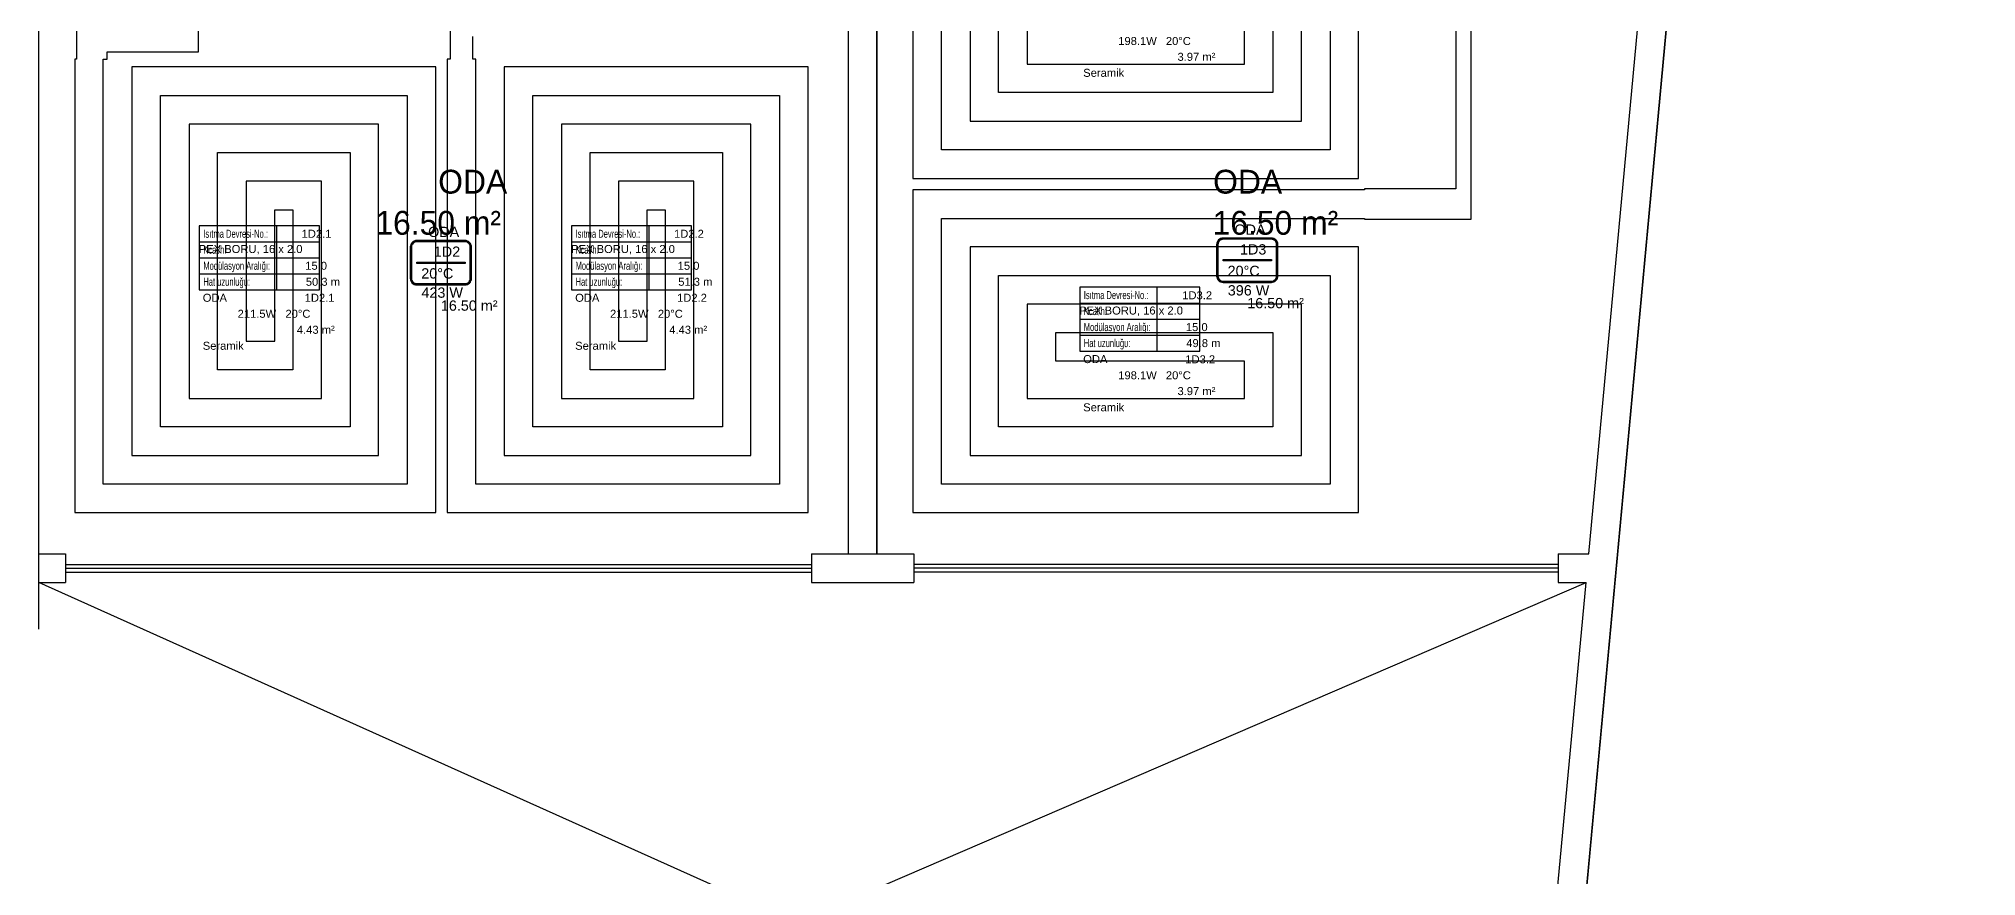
# Model space of a CAD drawing. Header units: centimetres. Extents: x 247996 to 315152, y -468471 to -440326.
# Drawn here: x 285826 to 286843, y -445356 to -444916 of the extents above; entities that cross this region are included whole.
import ezdxf
from ezdxf.enums import TextEntityAlignment as Align

# ---------------------------------------------------------------- set-up
doc = ezdxf.new("R2010")
doc.units = ezdxf.units.CM
for name, color, linetype in [('SCOTT-MKDU0', 50, 'Continuous'), ('SCOTT-MTY-ISIKAYBIMAHAL', 2, 'Continuous'), ('SCOTT-MTY-PEX-BORU', 1, 'Continuous'), ('SCOTT-MTY-RADYATÖR', 2, 'Continuous')]:
    doc.layers.add(name, color=color, linetype=linetype)
doc.styles.add('MtXpl_Comic_Sans_MS', font='comic.ttf')
doc.styles.add('MTYCAPLT', font='arial.ttf')

# ---------------------------------------------------------------- blocks, each defined once
blk = doc.blocks.new('MTY-ETIKET')
at = {"layer": 'SCOTT-MTY-RADYATÖR'}
for p, q in [((2.69, 0), (2.69, 8)), ((-7, 6), (8, 6)), ((-7, 4), (8, 4)), ((-7, 2), (8, 2))]:
    blk.add_line(p, q, dxfattribs=at)
blk.add_lwpolyline([(8, 0), (8, 8), (-7, 8), (-7, 0)], close=True, dxfattribs=at)
at = {"layer": 'SCOTT-MTY-RADYATÖR', "style": 'MTYCAPLT', "width": 0.65}
for s, p in [('Isıtma Devresi-No.:', (-6.5, 7)), ('Kcal/h:', (-6.5, 5)), ('Modülasyon Aralığı:', (-6.5, 3)), ('Hat uzunluğu:', (-6.5, 1))]:
    blk.add_text(s, height=1, rotation=360, dxfattribs=at).set_placement(p, align=Align.MIDDLE_LEFT)
for tag, p in [('NO1_001', (5.8, 6.5)), ('AR_001', (6.25, 2.5)), ('UZ_001', (6.31, 0.51))]:
    blk.add_attdef(tag, p, '', height=1, rotation=360, dxfattribs=at)
at = {"layer": 'SCOTT-MTY-RADYATÖR', "color": 2, "style": 'MTYCAPLT', "width": 0.65}
for tag, p in [('BORU_001', (-7.07, 4.59)), ('YER_001', (2.9, 4.5))]:
    blk.add_attdef(tag, p, '', height=1, dxfattribs=at)
blk = doc.blocks.new('MTY-RADYATOR MAHAL')
at = {"layer": 'SCOTT-MTY-ISIKAYBIMAHAL', "color": 2}
for points in [[(-35.7, 18.4), (-35.7, -18.4, 0.414214), (-28.2, -25.9), (28.2, -25.9, 0.414214), (35.7, -18.4), (35.7, 18.4, 0.414214), (28.2, 25.9), (-28.2, 25.9, 0.414214)], [(-34.2, 18.4), (-34.2, -18.4, 0.414214), (-28.2, -24.4), (28.2, -24.4, 0.414214), (34.2, -18.4), (34.2, 18.4, 0.414214), (28.2, 24.4), (-28.2, 24.4, 0.414214)]]:
    blk.add_lwpolyline(points, format="xyb", close=True, dxfattribs=at)
at = {"layer": 'SCOTT-MTY-ISIKAYBIMAHAL', "color": 4}
for points in [[(-35.2, 18.4), (-35.2, -18.4, 0.414214), (-28.2, -25.4), (28.2, -25.4, 0.414214), (35.2, -18.4), (35.2, 18.4, 0.414214), (28.2, 25.4), (-28.2, 25.4, 0.414214)], [(-34.7, 18.4), (-34.7, -18.4, 0.414214), (-28.2, -24.9), (28.2, -24.9, 0.414214), (34.7, -18.4), (34.7, 18.4, 0.414214), (28.2, 24.9), (-28.2, 24.9, 0.414214)]]:
    blk.add_lwpolyline(points, format="xyb", close=True, dxfattribs=at)
at = {"layer": 'SCOTT-MTY-ISIKAYBIMAHAL', "color": 2}
blk.add_lwpolyline([(-28.2, 0.8), (28.2, 0.8), (28.2, -0.8), (-28.2, -0.8)], close=True, dxfattribs=at)
at = {"layer": 'SCOTT-MTY-ISIKAYBIMAHAL', "color": 1, "style": 'MTYCAPLT', "width": 0.65}
for tag, p in [('MAHAL_001', (-14.9, 29.8)), ('NO_001', (-8.3, 6.7))]:
    blk.add_attdef(tag, p, '', height=12, rotation=360, dxfattribs=at)
at = {"layer": 'SCOTT-MTY-ISIKAYBIMAHAL', "color": 4, "style": 'MTYCAPLT', "width": 0.65}
for tag, p in [('DERECE_001', (-22.8, -18.5)), ('ISIKAYBI_001', (-22.7, -41.1))]:
    blk.add_attdef(tag, p, '', height=12, rotation=360, dxfattribs=at)
blk.add_attdef('ALAN', text='', height=12, rotation=360, dxfattribs=at).set_placement((0, -50), align=Align.MIDDLE_LEFT)

msp = doc.modelspace()

# ---------------------------------------------------------------- linework, layer by layer
at = {"layer": 'SCOTT-MKDU0', "color": 8, "ltscale": 0.03}
for p, q in [((286456, -447327.5), (286843.2, -443160.1)), ((286843.2, -443160.1), (286456, -447327.5)), ((286639.8, -445186.7), (286728.6, -444231)), ((285826.1, -445226.2), (285826.1, -444246)), ((285826.1, -445226.2), (285826.1, -444246)), ((285826.1, -445226.2), (285826.1, -444246)), ((286251.1, -445186.7), (286251.1, -444246)), ((286251.1, -445186.7), (286251.1, -444246)), ((286266.1, -445186.7), (286266.1, -444246)), ((286266.1, -445186.7), (286266.1, -444246)), ((286266.1, -444246), (286266.1, -445186.7)), ((285826.1, -445186.7), (285840.2, -445186.7)), ((285826.1, -445186.7), (285840.2, -445186.7)), ((285840.2, -445186.7), (285840.2, -445201.7)), ((286231.7, -445186.7), (286285.5, -445186.7)), ((286231.7, -445186.7), (286231.7, -445201.7)), ((286266.1, -445186.7), (286285.5, -445186.7)), ((286285.5, -445186.7), (286285.5, -445201.7)), ((286623.8, -445186.7), (286639.8, -445186.7)), ((286623.8, -445186.7), (286623.8, -445201.7)), ((285840.2, -445192.2), (286231.7, -445192.2)), ((285840.2, -445194.2), (286231.7, -445194.2)), ((285840.2, -445196.2), (286231.7, -445196.2)), ((286623.8, -445192.2), (286285.5, -445192.2)), ((286623.8, -445194.2), (286285.5, -445194.2)), ((286623.8, -445196.2), (286285.5, -445196.2)), ((285826.1, -445201.7), (285840.2, -445201.7)), ((285826.1, -445201.7), (285840.2, -445201.7)), ((285826.1, -445551.7), (286638.4, -445201.7)), ((286605.9, -445551.7), (285826.1, -445201.7)), ((286231.7, -445201.7), (286285.5, -445201.7)), ((286605.9, -445551.7), (286638.4, -445201.7)), ((286623.8, -445201.7), (286638.4, -445201.7))]:
    msp.add_line(p, q, dxfattribs=at)
at = {"layer": 'SCOTT-MTY-PEX-BORU'}
for points in [[(286570, -444271), (286570, -444995), (286522, -444995), (286522, -444995.5), (286519, -444995.5), (286285, -444995.5), (286285, -445165), (286519, -445165), (286519, -445025.5), (286315, -445025.5), (286315, -445135), (286489, -445135), (286489, -445055.5), (286345, -445055.5), (286345, -445105), (286459, -445105), (286459, -445085.5), (286360, -445085.5), (286360, -445070.5), (286474, -445070.5), (286474, -445120), (286330, -445120), (286330, -445040.5), (286504, -445040.5), (286504, -445150), (286300, -445150), (286300, -445010.5), (286519, -445010.5), (286522, -445010.5), (286522, -445011), (286578, -445011), (286578, -444255)], [(285846, -444891), (285846, -444927), (285845, -444927), (285845, -444931), (285845, -445165), (286034.5, -445165), (286034.5, -444931), (285875, -444931), (285875, -445135), (286004.5, -445135), (286004.5, -444961), (285905, -444961), (285905, -445105), (285974.5, -445105), (285974.5, -444991), (285935, -444991), (285935, -445075), (285950, -445075), (285950, -445006), (285959.5, -445006), (285959.5, -445090), (285920, -445090), (285920, -444976), (285989.5, -444976), (285989.5, -445120), (285890, -445120), (285890, -444946), (286019.5, -444946), (286019.5, -445150), (285860, -445150), (285860, -444931), (285860, -444927), (285862, -444927), (285862, -444923), (285910, -444923), (285910, -444783)], [(286285, -444820), (286285, -444989.5), (286519, -444989.5), (286519, -444850)], [(286504, -444865), (286504, -444974.5), (286300, -444974.5), (286300, -444835)], [(286315, -444850), (286315, -444959.5), (286489, -444959.5), (286489, -444880)], [(286474, -444895), (286474, -444944.5), (286330, -444944.5), (286330, -444865)], [(286042, -444883), (286042, -444927), (286040.5, -444927), (286040.5, -444931), (286040.5, -445165), (286230, -445165), (286230, -444931), (286070.5, -444931), (286070.5, -445135), (286200, -445135), (286200, -444961), (286100.5, -444961), (286100.5, -445105), (286170, -445105), (286170, -444991), (286130.5, -444991), (286130.5, -445075), (286145.5, -445075), (286145.5, -445006), (286155, -445006), (286155, -445090), (286115.5, -445090), (286115.5, -444976), (286185, -444976), (286185, -445120), (286085.5, -445120), (286085.5, -444946), (286215, -444946), (286215, -445150), (286055.5, -445150), (286055.5, -444931), (286055.5, -444927), (286054, -444927), (286054, -444915)], [(286345, -444880), (286345, -444929.5), (286459, -444929.5), (286459, -444910)]]:
    msp.add_lwpolyline(points, dxfattribs=at)

# ---------------------------------------------------------------- block references
at = {"layer": 'SCOTT-MTY-ISIKAYBIMAHAL'}
ref = msp.add_blockref('MTY-RADYATOR MAHAL', (286037.2, -445033.8), dxfattribs=dict(at, xscale=0.45, yscale=0.45))
ref.add_attrib('DERECE_001', '20%%DC', (286026.9, -445042.1), dxfattribs={"height": 5.4, "rotation": 360, "style": 'MTYCAPLT'})
ref.add_attrib('MAHAL_001', 'ODA', (286030.5, -445020.3), dxfattribs={"height": 5.4, "rotation": 360, "style": 'MTYCAPLT'})
ref.add_attrib('ISIKAYBI_001', '423 W', (286027, -445052.2), dxfattribs={"height": 5.4, "rotation": 360, "style": 'MTYCAPLT'})
ref.add_attrib('NO_001', '1D2', (286033.5, -445030.7), dxfattribs={"height": 5.4, "rotation": 360, "style": 'MTYCAPLT'})
ref.add_attrib('ALAN', '16.50 m²', (286037.2, -445059), dxfattribs={"height": 5.4, "rotation": 360, "style": 'MTYCAPLT'})
ref = msp.add_blockref('MTY-RADYATOR MAHAL', (286460.5, -445032.5), dxfattribs=dict(at, xscale=0.45, yscale=0.45))
ref.add_attrib('DERECE_001', '20%%DC', (286450.2, -445040.8), dxfattribs={"height": 5.4, "rotation": 360, "style": 'MTYCAPLT'})
ref.add_attrib('MAHAL_001', 'ODA', (286453.8, -445019.1), dxfattribs={"height": 5.4, "rotation": 360, "style": 'MTYCAPLT'})
ref.add_attrib('ISIKAYBI_001', '396 W', (286450.3, -445051), dxfattribs={"height": 5.4, "rotation": 360, "style": 'MTYCAPLT'})
ref.add_attrib('NO_001', '1D3', (286456.7, -445029.5), dxfattribs={"height": 5.4, "rotation": 360, "style": 'MTYCAPLT'})
ref.add_attrib('ALAN', '16.50 m²', (286460.5, -445057.7), dxfattribs={"height": 5.4, "rotation": 360, "style": 'MTYCAPLT'})
at = {"layer": 'SCOTT-MTY-PEX-BORU'}
ref = msp.add_blockref('MTY-ETIKET', (286402, -444904.8), dxfattribs=dict(at, xscale=4.2, yscale=4.2))
ref.add_attrib('UZ_001', '46.2 m', (286428.5, -444902.6), dxfattribs={"height": 4.2, "rotation": 360, "style": 'MTYCAPLT'})
ref.add_attrib('AR_001', '15.0', (286428.3, -444894.2), dxfattribs={"height": 4.2, "rotation": 360, "style": 'MTYCAPLT'})
ref.add_attrib('NO1_001', '1D3.3', (286426.4, -444877.5), dxfattribs={"height": 4.2, "rotation": 360, "style": 'MTYCAPLT'})
ref.add_attrib('BORU_001', 'PEX BORU, 16 x 2.0', (286372.3, -444885.5), dxfattribs={"height": 4.2, "style": 'MTYCAPLT'})
ref.add_attrib('MAHAL_001', 'ODA', (286374.4, -444911), dxfattribs={"height": 4.2, "style": 'MTYCAPLT'})
ref.add_attrib('NO_001', '1D3.3', (286428, -444911.1), dxfattribs={"height": 4.2, "style": 'MTYCAPLT'})
ref.add_attrib('DERECE_001', '20°C', (286417.8, -444919.5), dxfattribs={"height": 4.2, "style": 'MTYCAPLT'})
ref.add_attrib('KCAL/H:_001', '198.1W', (286392.8, -444919.5), dxfattribs={"height": 4.2, "style": 'MTYCAPLT'})
ref.add_attrib('ALAN_001', '3.97 m²', (286423.9, -444927.8), dxfattribs={"height": 4.2, "style": 'MTYCAPLT'})
ref.add_attrib('MALZEMECINSI_001', 'Seramik', (286374.4, -444936.2), dxfattribs={"height": 4.2, "style": 'MTYCAPLT'})
ref = msp.add_blockref('MTY-ETIKET', (285939.8, -445048), dxfattribs=dict(at, xscale=4.2, yscale=4.2))
ref.add_attrib('UZ_001', '50.3 m', (285966.3, -445045.9), dxfattribs={"height": 4.2, "rotation": 360, "style": 'MTYCAPLT'})
ref.add_attrib('AR_001', '15.0', (285966, -445037.5), dxfattribs={"height": 4.2, "rotation": 360, "style": 'MTYCAPLT'})
ref.add_attrib('NO1_001', '1D2.1', (285964.1, -445020.7), dxfattribs={"height": 4.2, "rotation": 360, "style": 'MTYCAPLT'})
ref.add_attrib('BORU_001', 'PEX BORU, 16 x 2.0', (285910.1, -445028.7), dxfattribs={"height": 4.2, "style": 'MTYCAPLT'})
ref.add_attrib('MAHAL_001', 'ODA', (285912.2, -445054.3), dxfattribs={"height": 4.2, "style": 'MTYCAPLT'})
ref.add_attrib('NO_001', '1D2.1', (285965.7, -445054.3), dxfattribs={"height": 4.2, "style": 'MTYCAPLT'})
ref.add_attrib('DERECE_001', '20°C', (285955.6, -445062.7), dxfattribs={"height": 4.2, "style": 'MTYCAPLT'})
ref.add_attrib('KCAL/H:_001', '211.5W', (285930.5, -445062.7), dxfattribs={"height": 4.2, "style": 'MTYCAPLT'})
ref.add_attrib('ALAN_001', '4.43 m²', (285961.6, -445071.1), dxfattribs={"height": 4.2, "style": 'MTYCAPLT'})
ref.add_attrib('MALZEMECINSI_001', 'Seramik', (285912.2, -445079.5), dxfattribs={"height": 4.2, "style": 'MTYCAPLT'})
ref = msp.add_blockref('MTY-ETIKET', (286135.2, -445048), dxfattribs=dict(at, xscale=4.2, yscale=4.2))
ref.add_attrib('UZ_001', '51.3 m', (286161.8, -445045.9), dxfattribs={"height": 4.2, "rotation": 360, "style": 'MTYCAPLT'})
ref.add_attrib('AR_001', '15.0', (286161.5, -445037.5), dxfattribs={"height": 4.2, "rotation": 360, "style": 'MTYCAPLT'})
ref.add_attrib('NO1_001', '1D2.2', (286159.6, -445020.7), dxfattribs={"height": 4.2, "rotation": 360, "style": 'MTYCAPLT'})
ref.add_attrib('BORU_001', 'PEX BORU, 16 x 2.0', (286105.6, -445028.7), dxfattribs={"height": 4.2, "style": 'MTYCAPLT'})
ref.add_attrib('MAHAL_001', 'ODA', (286107.7, -445054.3), dxfattribs={"height": 4.2, "style": 'MTYCAPLT'})
ref.add_attrib('NO_001', '1D2.2', (286161.2, -445054.3), dxfattribs={"height": 4.2, "style": 'MTYCAPLT'})
ref.add_attrib('DERECE_001', '20°C', (286151.1, -445062.7), dxfattribs={"height": 4.2, "style": 'MTYCAPLT'})
ref.add_attrib('KCAL/H:_001', '211.5W', (286126, -445062.7), dxfattribs={"height": 4.2, "style": 'MTYCAPLT'})
ref.add_attrib('ALAN_001', '4.43 m²', (286157.1, -445071.1), dxfattribs={"height": 4.2, "style": 'MTYCAPLT'})
ref.add_attrib('MALZEMECINSI_001', 'Seramik', (286107.7, -445079.5), dxfattribs={"height": 4.2, "style": 'MTYCAPLT'})
ref = msp.add_blockref('MTY-ETIKET', (286402, -445080.2), dxfattribs=dict(at, xscale=4.2, yscale=4.2))
ref.add_attrib('UZ_001', '49.8 m', (286428.5, -445078.1), dxfattribs={"height": 4.2, "rotation": 360, "style": 'MTYCAPLT'})
ref.add_attrib('AR_001', '15.0', (286428.3, -445069.7), dxfattribs={"height": 4.2, "rotation": 360, "style": 'MTYCAPLT'})
ref.add_attrib('NO1_001', '1D3.2', (286426.4, -445053), dxfattribs={"height": 4.2, "rotation": 360, "style": 'MTYCAPLT'})
ref.add_attrib('BORU_001', 'PEX BORU, 16 x 2.0', (286372.3, -445061), dxfattribs={"height": 4.2, "style": 'MTYCAPLT'})
ref.add_attrib('MAHAL_001', 'ODA', (286374.4, -445086.5), dxfattribs={"height": 4.2, "style": 'MTYCAPLT'})
ref.add_attrib('NO_001', '1D3.2', (286428, -445086.6), dxfattribs={"height": 4.2, "style": 'MTYCAPLT'})
ref.add_attrib('DERECE_001', '20°C', (286417.8, -445095), dxfattribs={"height": 4.2, "style": 'MTYCAPLT'})
ref.add_attrib('KCAL/H:_001', '198.1W', (286392.8, -445095), dxfattribs={"height": 4.2, "style": 'MTYCAPLT'})
ref.add_attrib('ALAN_001', '3.97 m²', (286423.9, -445103.3), dxfattribs={"height": 4.2, "style": 'MTYCAPLT'})
ref.add_attrib('MALZEMECINSI_001', 'Seramik', (286374.4, -445111.8), dxfattribs={"height": 4.2, "style": 'MTYCAPLT'})

# ---------------------------------------------------------------- texts
at = {"layer": 'SCOTT-MKDU0', "color": 8, "ltscale": 0.03, "style": 'MtXpl_Comic_Sans_MS'}
for s, p in [('ODA', (286035.8, -444997.5)), ('16.50 m²', (286002.8, -445019.1))]:
    msp.add_text(s, height=12.5, dxfattribs=at).set_placement(p)
for s, p in [('ODA', (286442.6, -444997.5)), ('16.50 m²', (286442.3, -445019.1))]:
    msp.add_text(s, height=12.5, rotation=360, dxfattribs=at).set_placement(p)

doc.saveas('drawing.dxf')
